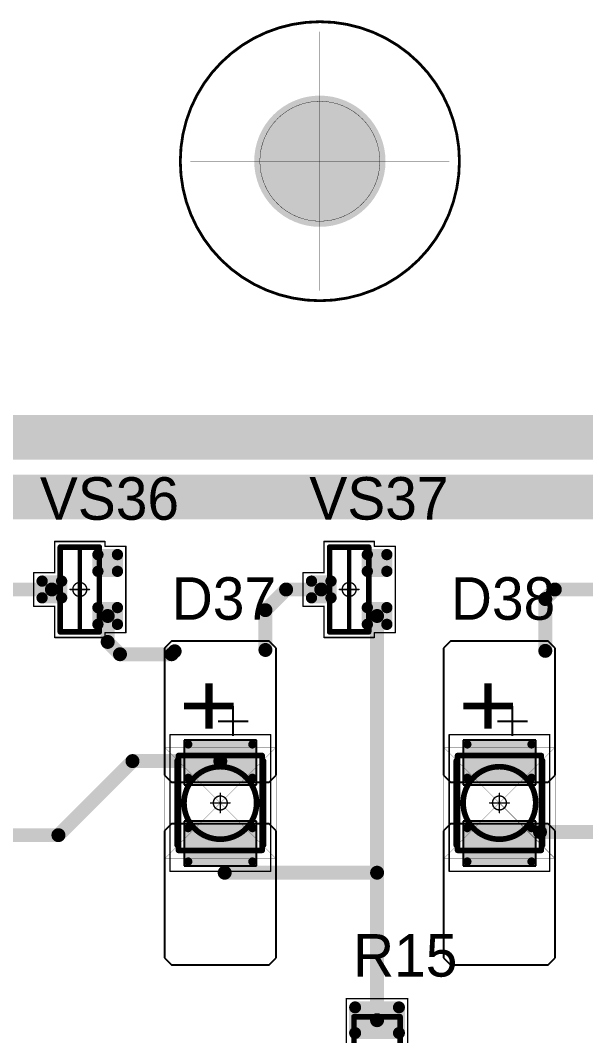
# Model space of a CAD drawing. Header units: millimetres. Extents: x 0 to 1769, y 431 to 1001.
# Drawn here: x 1452.28 to 1472.53, y 584.69 to 621.08 of the extents above; entities that cross this region are included whole.
import ezdxf

# ---------------------------------------------------------------- set-up
doc = ezdxf.new("R2010")
doc.units = ezdxf.units.MM
for name, color, linetype in [('BottomLayer', 5, 'Continuous'), ('BottomSolder', 6, 'Continuous'), ('Mechanical13', 56, 'Continuous'), ('Mechanical15', 56, 'Continuous'), ('Mechanical3', 76, 'Continuous'), ('Mechanical9', 56, 'Continuous'), ('MultiLayer', 9, 'Continuous'), ('TopLayer', 1, 'Continuous'), ('TopOverlay', 2, 'Continuous'), ('TopPaste', 8, 'Continuous'), ('TopSolder', 216, 'Continuous')]:
    doc.layers.add(name, color=color, linetype=linetype)

# ---------------------------------------------------------------- blocks, each defined once
blk = doc.blocks.new('SOT23_102')
at = {"layer": 'Mechanical13', "const_width": 0.2}
for points in [[(-0.7, 1.52), (-0.7, -1.52)], [(0.7, 1.52), (-0.7, 1.52)], [(0.7, 1.52), (0.7, -1.52)], [(0.7, -1.52), (-0.7, -1.52)]]:
    blk.add_lwpolyline(points, dxfattribs=at)
at = {"layer": 'Mechanical13', "const_width": 0.1}
for points in [[(-0.75, 1.52, 1), (-0.65, 1.52, 1)], [(-0.75, 1.52, 1), (-0.65, 1.52, 1)], [(0.65, 1.52, 1), (0.75, 1.52, 1)], [(0.65, 1.52, 1), (0.75, 1.52, 1)], [(-0.75, -1.52, 1), (-0.65, -1.52, 1)], [(-0.75, -1.52, 1), (-0.65, -1.52, 1)], [(0.65, -1.52, 1), (0.75, -1.52, 1)], [(0.65, -1.52, 1), (0.75, -1.52, 1)]]:
    blk.add_lwpolyline(points, format="xyb", close=True, dxfattribs=at)
at = {"layer": 'Mechanical15', "const_width": 0.05}
for points in [[(-0.9, 1.55), (-1.65, 1.55)], [(-1.65, 1.55), (-1.65, -1.55)], [(0.9, 1.72), (-0.9, 1.72)], [(-0.9, 1.72), (-0.9, 1.55)], [(0.9, 1.72), (0.9, 0.6)], [(0, 0.35), (0, -0.35)], [(1.65, 0.6), (0.9, 0.6)], [(1.65, 0.6), (1.65, -0.6)], [(0.35, 0), (-0.35, 0)], [(0.9, -0.6), (0.9, -1.72)], [(1.65, -0.6), (0.9, -0.6)], [(-0.9, -1.55), (-1.65, -1.55)], [(-0.9, -1.55), (-0.9, -1.72)], [(0.9, -1.72), (-0.9, -1.72)]]:
    blk.add_lwpolyline(points, dxfattribs=at)
at = {"layer": 'Mechanical15'}
for points, const_width in [([(-1.662, 1.55, 1), (-1.637, 1.55, 1)], 0.025), ([(-1.662, 1.55, 1), (-1.637, 1.55, 1)], 0.025), ([(-0.913, 1.72, 1), (-0.888, 1.72, 1)], 0.025), ([(-0.913, 1.72, 1), (-0.888, 1.72, 1)], 0.025), ([(-0.913, 1.55, 1), (-0.888, 1.55, 1)], 0.025), ([(-0.913, 1.55, 1), (-0.888, 1.55, 1)], 0.025), ([(0.888, 1.72, 1), (0.913, 1.72, 1)], 0.025), ([(0.888, 1.72, 1), (0.913, 1.72, 1)], 0.025), ([(-0.012, 0.35, 1), (0.012, 0.35, 1)], 0.025), ([(0.888, 0.6, 1), (0.913, 0.6, 1)], 0.025), ([(0.888, 0.6, 1), (0.913, 0.6, 1)], 0.025), ([(1.637, 0.6, 1), (1.662, 0.6, 1)], 0.025), ([(1.637, 0.6, 1), (1.662, 0.6, 1)], 0.025), ([(-0.362, 0, 1), (-0.337, 0, 1)], 0.025), ([(0.25, 0, 1), (-0.25, 0, 1)], 0.05), ([(-0.262, 0, 1), (-0.238, 0, 1)], 0.025), ([(0.238, 0, 1), (0.262, 0, 1)], 0.025), ([(0.337, 0, 1), (0.362, 0, 1)], 0.025), ([(-0.012, -0.35, 1), (0.012, -0.35, 1)], 0.025), ([(0.888, -0.6, 1), (0.913, -0.6, 1)], 0.025), ([(0.888, -0.6, 1), (0.913, -0.6, 1)], 0.025), ([(1.637, -0.6, 1), (1.662, -0.6, 1)], 0.025), ([(1.637, -0.6, 1), (1.662, -0.6, 1)], 0.025), ([(-1.662, -1.55, 1), (-1.637, -1.55, 1)], 0.025), ([(-1.662, -1.55, 1), (-1.637, -1.55, 1)], 0.025), ([(-0.913, -1.55, 1), (-0.888, -1.55, 1)], 0.025), ([(-0.913, -1.55, 1), (-0.888, -1.55, 1)], 0.025), ([(-0.913, -1.72, 1), (-0.888, -1.72, 1)], 0.025), ([(-0.913, -1.72, 1), (-0.888, -1.72, 1)], 0.025), ([(0.888, -1.72, 1), (0.913, -1.72, 1)], 0.025), ([(0.888, -1.72, 1), (0.913, -1.72, 1)], 0.025)]:
    blk.add_lwpolyline(points, format="xyb", close=True, dxfattribs=dict(at, const_width=const_width))
at = {"layer": 'TopLayer', "const_width": 0.1}
for points in [[(-1.4, 1.25, 1), (-1.3, 1.25, 1)], [(-0.7, 1.25, 1), (-0.6, 1.25, 1)], [(-1.4, 0.65, 1), (-1.3, 0.65, 1)], [(-0.7, 0.65, 1), (-0.6, 0.65, 1)], [(0.6, 0.3, 1), (0.7, 0.3, 1)], [(1.3, 0.3, 1), (1.4, 0.3, 1)], [(0.6, -0.3, 1), (0.7, -0.3, 1)], [(1.3, -0.3, 1), (1.4, -0.3, 1)], [(-1.4, -0.65, 1), (-1.3, -0.65, 1)], [(-0.7, -0.65, 1), (-0.6, -0.65, 1)], [(-1.4, -1.25, 1), (-1.3, -1.25, 1)], [(-0.7, -1.25, 1), (-0.6, -1.25, 1)]]:
    blk.add_lwpolyline(points, format="xyb", close=True, dxfattribs=at)
at = {"layer": 'TopLayer'}
for points in [[(-1.45, 1.25), (-1.45, 0.65), (-0.55, 1.25), (-0.55, 0.65)], [(-1.35, 1.35), (-1.35, 0.55), (-0.65, 1.35), (-0.65, 0.55)], [(0.65, 0.4), (0.65, -0.4), (1.35, 0.4), (1.35, -0.4)], [(0.55, 0.3), (0.55, -0.3), (1.45, 0.3), (1.45, -0.3)], [(-1.45, -0.65), (-1.45, -1.25), (-0.55, -0.65), (-0.55, -1.25)], [(-1.35, -0.55), (-1.35, -1.35), (-0.65, -0.55), (-0.65, -1.35)]]:
    blk.add_solid(points, dxfattribs=at)
at = {"layer": 'TopOverlay', "const_width": 0.15}
blk.add_lwpolyline([(0, 1.5), (0, -1.5)], dxfattribs=at)
at = {"layer": 'TopOverlay', "const_width": 0.075}
for points in [[(-0.038, 1.5, 1), (0.038, 1.5, 1)], [(-0.038, -1.5, 1), (0.038, -1.5, 1)]]:
    blk.add_lwpolyline(points, format="xyb", close=True, dxfattribs=at)
at = {"layer": 'TopPaste', "const_width": 0.075}
for points in [[(-1.387, 1.25, 1), (-1.313, 1.25, 1)], [(-0.687, 1.25, 1), (-0.613, 1.25, 1)], [(-1.387, 0.65, 1), (-1.313, 0.65, 1)], [(-0.687, 0.65, 1), (-0.613, 0.65, 1)], [(0.613, 0.3, 1), (0.687, 0.3, 1)], [(1.313, 0.3, 1), (1.387, 0.3, 1)], [(0.613, -0.3, 1), (0.687, -0.3, 1)], [(1.313, -0.3, 1), (1.387, -0.3, 1)], [(-1.387, -0.65, 1), (-1.313, -0.65, 1)], [(-0.687, -0.65, 1), (-0.613, -0.65, 1)], [(-1.387, -1.25, 1), (-1.313, -1.25, 1)], [(-0.687, -1.25, 1), (-0.613, -1.25, 1)]]:
    blk.add_lwpolyline(points, format="xyb", close=True, dxfattribs=at)
at = {"layer": 'TopPaste'}
for points in [[(-1.425, 1.25), (-1.425, 0.65), (-0.575, 1.25), (-0.575, 0.65)], [(-1.35, 1.325), (-1.35, 0.575), (-0.65, 1.325), (-0.65, 0.575)], [(0.65, 0.375), (0.65, -0.375), (1.35, 0.375), (1.35, -0.375)], [(0.575, 0.3), (0.575, -0.3), (1.425, 0.3), (1.425, -0.3)], [(-1.425, -0.65), (-1.425, -1.25), (-0.575, -0.65), (-0.575, -1.25)], [(-1.35, -0.575), (-1.35, -1.325), (-0.65, -0.575), (-0.65, -1.325)]]:
    blk.add_solid(points, dxfattribs=at)
at = {"layer": 'TopSolder', "const_width": 0.202}
for points in [[(-1.451, 1.25, 1), (-1.249, 1.25, 1)], [(-0.751, 1.25, 1), (-0.549, 1.25, 1)], [(-1.451, 0.65, 1), (-1.249, 0.65, 1)], [(-0.751, 0.65, 1), (-0.549, 0.65, 1)], [(0.549, 0.3, 1), (0.751, 0.3, 1)], [(1.249, 0.3, 1), (1.451, 0.3, 1)], [(0.549, -0.3, 1), (0.751, -0.3, 1)], [(1.249, -0.3, 1), (1.451, -0.3, 1)], [(-1.451, -0.65, 1), (-1.249, -0.65, 1)], [(-0.751, -0.65, 1), (-0.549, -0.65, 1)], [(-1.451, -1.25, 1), (-1.249, -1.25, 1)], [(-0.751, -1.25, 1), (-0.549, -1.25, 1)]]:
    blk.add_lwpolyline(points, format="xyb", close=True, dxfattribs=at)
at = {"layer": 'TopSolder'}
for points in [[(-1.552, 1.25), (-1.552, 0.65), (-0.448, 1.25), (-0.448, 0.65)], [(-1.35, 1.452), (-1.35, 0.448), (-0.65, 1.452), (-0.65, 0.448)], [(0.65, 0.502), (0.65, -0.502), (1.35, 0.502), (1.35, -0.502)], [(0.448, 0.3), (0.448, -0.3), (1.552, 0.3), (1.552, -0.3)], [(-1.552, -0.65), (-1.552, -1.25), (-0.448, -0.65), (-0.448, -1.25)], [(-1.35, -0.448), (-1.35, -1.452), (-0.65, -0.448), (-0.65, -1.452)]]:
    blk.add_solid(points, dxfattribs=at)
blk = doc.blocks.new('SOT23_103')
at = {"layer": 'Mechanical13', "const_width": 0.2}
for points in [[(-0.7, 1.52), (-0.7, -1.52)], [(0.7, 1.52), (-0.7, 1.52)], [(0.7, 1.52), (0.7, -1.52)], [(0.7, -1.52), (-0.7, -1.52)]]:
    blk.add_lwpolyline(points, dxfattribs=at)
at = {"layer": 'Mechanical13', "const_width": 0.1}
for points in [[(-0.75, 1.52, 1), (-0.65, 1.52, 1)], [(-0.75, 1.52, 1), (-0.65, 1.52, 1)], [(0.65, 1.52, 1), (0.75, 1.52, 1)], [(0.65, 1.52, 1), (0.75, 1.52, 1)], [(-0.75, -1.52, 1), (-0.65, -1.52, 1)], [(-0.75, -1.52, 1), (-0.65, -1.52, 1)], [(0.65, -1.52, 1), (0.75, -1.52, 1)], [(0.65, -1.52, 1), (0.75, -1.52, 1)]]:
    blk.add_lwpolyline(points, format="xyb", close=True, dxfattribs=at)
at = {"layer": 'Mechanical15', "const_width": 0.05}
for points in [[(-0.9, 1.55), (-1.65, 1.55)], [(-1.65, 1.55), (-1.65, -1.55)], [(0.9, 1.72), (-0.9, 1.72)], [(-0.9, 1.72), (-0.9, 1.55)], [(0.9, 1.72), (0.9, 0.6)], [(0, 0.35), (0, -0.35)], [(1.65, 0.6), (0.9, 0.6)], [(1.65, 0.6), (1.65, -0.6)], [(0.35, 0), (-0.35, 0)], [(0.9, -0.6), (0.9, -1.72)], [(1.65, -0.6), (0.9, -0.6)], [(-0.9, -1.55), (-1.65, -1.55)], [(-0.9, -1.55), (-0.9, -1.72)], [(0.9, -1.72), (-0.9, -1.72)]]:
    blk.add_lwpolyline(points, dxfattribs=at)
at = {"layer": 'Mechanical15'}
for points, const_width in [([(-1.662, 1.55, 1), (-1.637, 1.55, 1)], 0.025), ([(-1.662, 1.55, 1), (-1.637, 1.55, 1)], 0.025), ([(-0.913, 1.72, 1), (-0.888, 1.72, 1)], 0.025), ([(-0.913, 1.72, 1), (-0.888, 1.72, 1)], 0.025), ([(-0.913, 1.55, 1), (-0.888, 1.55, 1)], 0.025), ([(-0.913, 1.55, 1), (-0.888, 1.55, 1)], 0.025), ([(0.888, 1.72, 1), (0.913, 1.72, 1)], 0.025), ([(0.888, 1.72, 1), (0.913, 1.72, 1)], 0.025), ([(-0.012, 0.35, 1), (0.012, 0.35, 1)], 0.025), ([(0.888, 0.6, 1), (0.913, 0.6, 1)], 0.025), ([(0.888, 0.6, 1), (0.913, 0.6, 1)], 0.025), ([(1.637, 0.6, 1), (1.662, 0.6, 1)], 0.025), ([(1.637, 0.6, 1), (1.662, 0.6, 1)], 0.025), ([(-0.362, 0, 1), (-0.337, 0, 1)], 0.025), ([(0.25, 0, 1), (-0.25, 0, 1)], 0.05), ([(-0.262, 0, 1), (-0.238, 0, 1)], 0.025), ([(0.238, 0, 1), (0.262, 0, 1)], 0.025), ([(0.337, 0, 1), (0.362, 0, 1)], 0.025), ([(-0.012, -0.35, 1), (0.012, -0.35, 1)], 0.025), ([(0.888, -0.6, 1), (0.913, -0.6, 1)], 0.025), ([(0.888, -0.6, 1), (0.913, -0.6, 1)], 0.025), ([(1.637, -0.6, 1), (1.662, -0.6, 1)], 0.025), ([(1.637, -0.6, 1), (1.662, -0.6, 1)], 0.025), ([(-1.662, -1.55, 1), (-1.637, -1.55, 1)], 0.025), ([(-1.662, -1.55, 1), (-1.637, -1.55, 1)], 0.025), ([(-0.913, -1.55, 1), (-0.888, -1.55, 1)], 0.025), ([(-0.913, -1.55, 1), (-0.888, -1.55, 1)], 0.025), ([(-0.913, -1.72, 1), (-0.888, -1.72, 1)], 0.025), ([(-0.913, -1.72, 1), (-0.888, -1.72, 1)], 0.025), ([(0.888, -1.72, 1), (0.913, -1.72, 1)], 0.025), ([(0.888, -1.72, 1), (0.913, -1.72, 1)], 0.025)]:
    blk.add_lwpolyline(points, format="xyb", close=True, dxfattribs=dict(at, const_width=const_width))
at = {"layer": 'TopLayer', "const_width": 0.1}
for points in [[(-1.4, 1.25, 1), (-1.3, 1.25, 1)], [(-0.7, 1.25, 1), (-0.6, 1.25, 1)], [(-1.4, 0.65, 1), (-1.3, 0.65, 1)], [(-0.7, 0.65, 1), (-0.6, 0.65, 1)], [(0.6, 0.3, 1), (0.7, 0.3, 1)], [(1.3, 0.3, 1), (1.4, 0.3, 1)], [(0.6, -0.3, 1), (0.7, -0.3, 1)], [(1.3, -0.3, 1), (1.4, -0.3, 1)], [(-1.4, -0.65, 1), (-1.3, -0.65, 1)], [(-0.7, -0.65, 1), (-0.6, -0.65, 1)], [(-1.4, -1.25, 1), (-1.3, -1.25, 1)], [(-0.7, -1.25, 1), (-0.6, -1.25, 1)]]:
    blk.add_lwpolyline(points, format="xyb", close=True, dxfattribs=at)
at = {"layer": 'TopLayer'}
for points in [[(-1.45, 1.25), (-1.45, 0.65), (-0.55, 1.25), (-0.55, 0.65)], [(-1.35, 1.35), (-1.35, 0.55), (-0.65, 1.35), (-0.65, 0.55)], [(0.65, 0.4), (0.65, -0.4), (1.35, 0.4), (1.35, -0.4)], [(0.55, 0.3), (0.55, -0.3), (1.45, 0.3), (1.45, -0.3)], [(-1.45, -0.65), (-1.45, -1.25), (-0.55, -0.65), (-0.55, -1.25)], [(-1.35, -0.55), (-1.35, -1.35), (-0.65, -0.55), (-0.65, -1.35)]]:
    blk.add_solid(points, dxfattribs=at)
at = {"layer": 'TopOverlay', "const_width": 0.15}
blk.add_lwpolyline([(0, 1.5), (0, -1.5)], dxfattribs=at)
at = {"layer": 'TopOverlay', "const_width": 0.075}
for points in [[(-0.038, 1.5, 1), (0.038, 1.5, 1)], [(-0.038, -1.5, 1), (0.038, -1.5, 1)]]:
    blk.add_lwpolyline(points, format="xyb", close=True, dxfattribs=at)
at = {"layer": 'TopPaste', "const_width": 0.075}
for points in [[(-1.387, 1.25, 1), (-1.313, 1.25, 1)], [(-0.687, 1.25, 1), (-0.613, 1.25, 1)], [(-1.387, 0.65, 1), (-1.313, 0.65, 1)], [(-0.687, 0.65, 1), (-0.613, 0.65, 1)], [(0.613, 0.3, 1), (0.687, 0.3, 1)], [(1.313, 0.3, 1), (1.387, 0.3, 1)], [(0.613, -0.3, 1), (0.687, -0.3, 1)], [(1.313, -0.3, 1), (1.387, -0.3, 1)], [(-1.387, -0.65, 1), (-1.313, -0.65, 1)], [(-0.687, -0.65, 1), (-0.613, -0.65, 1)], [(-1.387, -1.25, 1), (-1.313, -1.25, 1)], [(-0.687, -1.25, 1), (-0.613, -1.25, 1)]]:
    blk.add_lwpolyline(points, format="xyb", close=True, dxfattribs=at)
at = {"layer": 'TopPaste'}
for points in [[(-1.425, 1.25), (-1.425, 0.65), (-0.575, 1.25), (-0.575, 0.65)], [(-1.35, 1.325), (-1.35, 0.575), (-0.65, 1.325), (-0.65, 0.575)], [(0.65, 0.375), (0.65, -0.375), (1.35, 0.375), (1.35, -0.375)], [(0.575, 0.3), (0.575, -0.3), (1.425, 0.3), (1.425, -0.3)], [(-1.425, -0.65), (-1.425, -1.25), (-0.575, -0.65), (-0.575, -1.25)], [(-1.35, -0.575), (-1.35, -1.325), (-0.65, -0.575), (-0.65, -1.325)]]:
    blk.add_solid(points, dxfattribs=at)
at = {"layer": 'TopSolder', "const_width": 0.202}
for points in [[(-1.451, 1.25, 1), (-1.249, 1.25, 1)], [(-0.751, 1.25, 1), (-0.549, 1.25, 1)], [(-1.451, 0.65, 1), (-1.249, 0.65, 1)], [(-0.751, 0.65, 1), (-0.549, 0.65, 1)], [(0.549, 0.3, 1), (0.751, 0.3, 1)], [(1.249, 0.3, 1), (1.451, 0.3, 1)], [(0.549, -0.3, 1), (0.751, -0.3, 1)], [(1.249, -0.3, 1), (1.451, -0.3, 1)], [(-1.451, -0.65, 1), (-1.249, -0.65, 1)], [(-0.751, -0.65, 1), (-0.549, -0.65, 1)], [(-1.451, -1.25, 1), (-1.249, -1.25, 1)], [(-0.751, -1.25, 1), (-0.549, -1.25, 1)]]:
    blk.add_lwpolyline(points, format="xyb", close=True, dxfattribs=at)
at = {"layer": 'TopSolder'}
for points in [[(-1.552, 1.25), (-1.552, 0.65), (-0.448, 1.25), (-0.448, 0.65)], [(-1.35, 1.452), (-1.35, 0.448), (-0.65, 1.452), (-0.65, 0.448)], [(0.65, 0.502), (0.65, -0.502), (1.35, 0.502), (1.35, -0.502)], [(0.448, 0.3), (0.448, -0.3), (1.552, 0.3), (1.552, -0.3)], [(-1.552, -0.65), (-1.552, -1.25), (-0.448, -0.65), (-0.448, -1.25)], [(-1.35, -0.448), (-1.35, -1.452), (-0.65, -0.448), (-0.65, -1.452)]]:
    blk.add_solid(points, dxfattribs=at)
blk = doc.blocks.new('RC1206S_174')
at = {"layer": 'Mechanical13', "const_width": 0.2}
for points in [[(-1.625, 0.825), (1.625, 0.825)], [(-1.625, 0.825), (-1.625, -0.825)], [(1.625, 0.825), (1.625, -0.825)], [(-1.625, -0.825), (1.625, -0.825)]]:
    blk.add_lwpolyline(points, dxfattribs=at)
at = {"layer": 'Mechanical13', "const_width": 0.1}
for points in [[(-1.675, 0.825, 1), (-1.575, 0.825, 1)], [(-1.675, 0.825, 1), (-1.575, 0.825, 1)], [(1.575, 0.825, 1), (1.675, 0.825, 1)], [(1.575, 0.825, 1), (1.675, 0.825, 1)], [(-1.675, -0.825, 1), (-1.575, -0.825, 1)], [(-1.675, -0.825, 1), (-1.575, -0.825, 1)], [(1.575, -0.825, 1), (1.675, -0.825, 1)], [(1.575, -0.825, 1), (1.675, -0.825, 1)]]:
    blk.add_lwpolyline(points, format="xyb", close=True, dxfattribs=at)
at = {"layer": 'Mechanical15', "const_width": 0.05}
for points in [[(-2.275, 1.1), (2.275, 1.1)], [(-2.275, 1.1), (-2.275, -1.1)], [(2.275, 1.1), (2.275, -1.1)], [(0, 0.35), (0, -0.35)], [(-0.35, 0), (0.35, 0)], [(-2.275, -1.1), (2.275, -1.1)]]:
    blk.add_lwpolyline(points, dxfattribs=at)
at = {"layer": 'Mechanical15'}
for points, const_width in [([(-2.287, 1.1, 1), (-2.262, 1.1, 1)], 0.025), ([(-2.287, 1.1, 1), (-2.262, 1.1, 1)], 0.025), ([(2.262, 1.1, 1), (2.287, 1.1, 1)], 0.025), ([(2.262, 1.1, 1), (2.287, 1.1, 1)], 0.025), ([(-0.012, 0.35, 1), (0.012, 0.35, 1)], 0.025), ([(-0.362, 0, 1), (-0.337, 0, 1)], 0.025), ([(0.25, 0, 1), (-0.25, 0, 1)], 0.05), ([(-0.262, 0, 1), (-0.238, 0, 1)], 0.025), ([(0.238, 0, 1), (0.262, 0, 1)], 0.025), ([(0.337, 0, 1), (0.362, 0, 1)], 0.025), ([(-0.012, -0.35, 1), (0.012, -0.35, 1)], 0.025), ([(-2.287, -1.1, 1), (-2.262, -1.1, 1)], 0.025), ([(-2.287, -1.1, 1), (-2.262, -1.1, 1)], 0.025), ([(2.262, -1.1, 1), (2.287, -1.1, 1)], 0.025), ([(2.262, -1.1, 1), (2.287, -1.1, 1)], 0.025)]:
    blk.add_lwpolyline(points, format="xyb", close=True, dxfattribs=dict(at, const_width=const_width))
at = {"layer": 'TopLayer', "const_width": 0.115}
for points in [[(-2.018, 0.785, 1), (-1.903, 0.785, 1)], [(-1.098, 0.785, 1), (-0.983, 0.785, 1)], [(0.983, 0.785, 1), (1.098, 0.785, 1)], [(1.903, 0.785, 1), (2.018, 0.785, 1)], [(-2.018, -0.785, 1), (-1.903, -0.785, 1)], [(-1.098, -0.785, 1), (-0.983, -0.785, 1)], [(0.983, -0.785, 1), (1.098, -0.785, 1)], [(1.903, -0.785, 1), (2.018, -0.785, 1)]]:
    blk.add_lwpolyline(points, format="xyb", close=True, dxfattribs=at)
at = {"layer": 'TopLayer'}
for points in [[(-2.075, -0.785), (-0.925, -0.785), (-2.075, 0.785), (-0.925, 0.785)], [(-1.96, -0.9), (-1.04, -0.9), (-1.96, 0.9), (-1.04, 0.9)], [(0.925, -0.785), (2.075, -0.785), (0.925, 0.785), (2.075, 0.785)], [(1.04, -0.9), (1.96, -0.9), (1.04, 0.9), (1.96, 0.9)]]:
    blk.add_solid(points, dxfattribs=at)
at = {"layer": 'TopOverlay', "const_width": 0.25}
for points in [[(-0.5, 0.9), (0.5, 0.9)], [(-0.5, -0.9), (0.5, -0.9)]]:
    blk.add_lwpolyline(points, dxfattribs=at)
at = {"layer": 'TopOverlay', "const_width": 0.125}
for points in [[(-0.562, 0.9, 1), (-0.437, 0.9, 1)], [(0.437, 0.9, 1), (0.562, 0.9, 1)], [(-0.562, -0.9, 1), (-0.437, -0.9, 1)], [(0.437, -0.9, 1), (0.562, -0.9, 1)]]:
    blk.add_lwpolyline(points, format="xyb", close=True, dxfattribs=at)
at = {"layer": 'TopPaste', "const_width": 0.09}
for points in [[(-2.005, 0.785, 1), (-1.915, 0.785, 1)], [(-1.085, 0.785, 1), (-0.995, 0.785, 1)], [(0.995, 0.785, 1), (1.085, 0.785, 1)], [(1.915, 0.785, 1), (2.005, 0.785, 1)], [(-2.005, -0.785, 1), (-1.915, -0.785, 1)], [(-1.085, -0.785, 1), (-0.995, -0.785, 1)], [(0.995, -0.785, 1), (1.085, -0.785, 1)], [(1.915, -0.785, 1), (2.005, -0.785, 1)]]:
    blk.add_lwpolyline(points, format="xyb", close=True, dxfattribs=at)
at = {"layer": 'TopPaste'}
for points in [[(-2.05, -0.785), (-0.95, -0.785), (-2.05, 0.785), (-0.95, 0.785)], [(-1.96, -0.875), (-1.04, -0.875), (-1.96, 0.875), (-1.04, 0.875)], [(0.95, -0.785), (2.05, -0.785), (0.95, 0.785), (2.05, 0.785)], [(1.04, -0.875), (1.96, -0.875), (1.04, 0.875), (1.96, 0.875)]]:
    blk.add_solid(points, dxfattribs=at)
at = {"layer": 'TopSolder', "const_width": 0.215}
for points in [[(-2.068, 0.785, 1), (-1.853, 0.785, 1)], [(-1.148, 0.785, 1), (-0.933, 0.785, 1)], [(0.933, 0.785, 1), (1.148, 0.785, 1)], [(1.853, 0.785, 1), (2.068, 0.785, 1)], [(-2.068, -0.785, 1), (-1.853, -0.785, 1)], [(-1.148, -0.785, 1), (-0.933, -0.785, 1)], [(0.933, -0.785, 1), (1.148, -0.785, 1)], [(1.853, -0.785, 1), (2.068, -0.785, 1)]]:
    blk.add_lwpolyline(points, format="xyb", close=True, dxfattribs=at)
at = {"layer": 'TopSolder'}
for points in [[(-2.175, -0.785), (-0.825, -0.785), (-2.175, 0.785), (-0.825, 0.785)], [(-1.96, -1), (-1.04, -1), (-1.96, 1), (-1.04, 1)], [(0.825, -0.785), (2.175, -0.785), (0.825, 0.785), (2.175, 0.785)], [(1.04, -1), (1.96, -1), (1.04, 1), (1.96, 1)]]:
    blk.add_solid(points, dxfattribs=at)
blk = doc.blocks.new('T66G_289')
at = {"layer": 'Mechanical13'}
for p, q in [((2.936, 0.071), (2.936, -1)), ((2.4, -0.464), (3.471, -0.464))]:
    blk.add_line(p, q, dxfattribs=at)
at = {"layer": 'Mechanical13', "const_width": 0.2}
for points in [[(-1.7, 1.5), (1.7, 1.5)], [(-1.7, 1.5), (-1.7, -1.5)], [(1.7, 1.5), (1.7, -1.5)], [(-1.7, -1.5), (1.7, -1.5)]]:
    blk.add_lwpolyline(points, dxfattribs=at)
at = {"layer": 'Mechanical13'}
for points, const_width in [([(-1.75, 1.5, 1), (-1.65, 1.5, 1)], 0.1), ([(-1.75, 1.5, 1), (-1.65, 1.5, 1)], 0.1), ([(1.65, 1.5, 1), (1.75, 1.5, 1)], 0.1), ([(1.65, 1.5, 1), (1.75, 1.5, 1)], 0.1), ([(1.3, 0, 1), (-1.3, 0, 1)], 0.2), ([(-1.35, 0, 1), (-1.25, 0, 1)], 0.1), ([(1.25, 0, 1), (1.35, 0, 1)], 0.1), ([(-1.75, -1.5, 1), (-1.65, -1.5, 1)], 0.1), ([(-1.75, -1.5, 1), (-1.65, -1.5, 1)], 0.1), ([(1.65, -1.5, 1), (1.75, -1.5, 1)], 0.1), ([(1.65, -1.5, 1), (1.75, -1.5, 1)], 0.1)]:
    blk.add_lwpolyline(points, format="xyb", close=True, dxfattribs=dict(at, const_width=const_width))
at = {"layer": 'Mechanical15', "const_width": 0.05}
for points in [[(-2.45, 1.8), (-2.45, -1.8)], [(-2.45, 1.8), (2.45, 1.8)], [(2.45, 1.8), (2.45, -1.8)], [(0, 0.35), (0, -0.35)], [(-0.35, 0), (0.35, 0)], [(-2.45, -1.8), (2.45, -1.8)]]:
    blk.add_lwpolyline(points, dxfattribs=at)
at = {"layer": 'Mechanical15'}
for points, const_width in [([(-2.462, 1.8, 1), (-2.438, 1.8, 1)], 0.025), ([(-2.462, 1.8, 1), (-2.438, 1.8, 1)], 0.025), ([(2.438, 1.8, 1), (2.462, 1.8, 1)], 0.025), ([(2.438, 1.8, 1), (2.462, 1.8, 1)], 0.025), ([(-0.012, 0.35, 1), (0.012, 0.35, 1)], 0.025), ([(-0.362, 0, 1), (-0.337, 0, 1)], 0.025), ([(0.25, 0, 1), (-0.25, 0, 1)], 0.05), ([(-0.262, 0, 1), (-0.238, 0, 1)], 0.025), ([(0.238, 0, 1), (0.262, 0, 1)], 0.025), ([(0.337, 0, 1), (0.362, 0, 1)], 0.025), ([(-0.012, -0.35, 1), (0.012, -0.35, 1)], 0.025), ([(-2.462, -1.8, 1), (-2.438, -1.8, 1)], 0.025), ([(-2.462, -1.8, 1), (-2.438, -1.8, 1)], 0.025), ([(2.438, -1.8, 1), (2.462, -1.8, 1)], 0.025), ([(2.438, -1.8, 1), (2.462, -1.8, 1)], 0.025)]:
    blk.add_lwpolyline(points, format="xyb", close=True, dxfattribs=dict(at, const_width=const_width))
at = {"layer": 'TopLayer'}
for p, q in [((-5.55, 2), (-5.8, 1.75)), ((-1, 2), (-5.55, 2)), ((-0.75, 1.75), (-1, 2)), ((1, 2), (0.75, 1.75)), ((5.55, 2), (1, 2)), ((5.8, 1.75), (5.55, 2)), ((-5.8, 1.75), (-5.8, -1.75)), ((-0.75, -1.75), (-0.75, 1.75)), ((0.75, 1.75), (0.75, -1.75)), ((5.8, -1.75), (5.8, 1.75)), ((-5.8, -1.75), (-5.55, -2)), ((-1, -2), (-0.75, -1.75)), ((0.75, -1.75), (1, -2)), ((5.55, -2), (5.8, -1.75)), ((-5.55, -2), (-1, -2)), ((1, -2), (5.55, -2))]:
    blk.add_line(p, q, dxfattribs=at)
at = {"layer": 'TopLayer', "const_width": 0.15}
for points in [[(-2.175, 1.15, 1), (-2.025, 1.15, 1)], [(-0.975, 1.15, 1), (-0.825, 1.15, 1)], [(0.825, 1.15, 1), (0.975, 1.15, 1)], [(2.025, 1.15, 1), (2.175, 1.15, 1)], [(-2.175, -1.15, 1), (-2.025, -1.15, 1)], [(-0.975, -1.15, 1), (-0.825, -1.15, 1)], [(0.825, -1.15, 1), (0.975, -1.15, 1)], [(2.025, -1.15, 1), (2.175, -1.15, 1)]]:
    blk.add_lwpolyline(points, format="xyb", close=True, dxfattribs=at)
at = {"layer": 'TopLayer'}
for points in [[(-0.75, 1.15), (-2.25, 1.15), (-0.75, -1.15), (-2.25, -1.15)], [(-0.9, 1.3), (-2.1, 1.3), (-0.9, -1.3), (-2.1, -1.3)], [(2.25, 1.15), (0.75, 1.15), (2.25, -1.15), (0.75, -1.15)], [(2.1, 1.3), (0.9, 1.3), (2.1, -1.3), (0.9, -1.3)]]:
    blk.add_solid(points, dxfattribs=at)
at = {"layer": 'TopOverlay', "const_width": 0.25}
for points in [[(-1.5, 1.525), (1.5, 1.525)], [(-1.5, -1.525), (1.5, -1.525)]]:
    blk.add_lwpolyline(points, dxfattribs=at)
at = {"layer": 'TopOverlay', "const_width": 0.125}
for points in [[(-1.562, 1.525, 1), (-1.438, 1.525, 1)], [(1.438, 1.525, 1), (1.562, 1.525, 1)], [(-1.562, -1.525, 1), (-1.438, -1.525, 1)], [(1.438, -1.525, 1), (1.562, -1.525, 1)]]:
    blk.add_lwpolyline(points, format="xyb", close=True, dxfattribs=at)
at = {"layer": 'TopPaste', "const_width": 0.125}
for points in [[(-2.163, 1.15, 1), (-2.038, 1.15, 1)], [(-0.963, 1.15, 1), (-0.838, 1.15, 1)], [(0.838, 1.15, 1), (0.963, 1.15, 1)], [(2.038, 1.15, 1), (2.163, 1.15, 1)], [(-2.163, -1.15, 1), (-2.038, -1.15, 1)], [(-0.963, -1.15, 1), (-0.838, -1.15, 1)], [(0.838, -1.15, 1), (0.963, -1.15, 1)], [(2.038, -1.15, 1), (2.163, -1.15, 1)]]:
    blk.add_lwpolyline(points, format="xyb", close=True, dxfattribs=at)
at = {"layer": 'TopPaste'}
for points in [[(-0.775, 1.15), (-2.225, 1.15), (-0.775, -1.15), (-2.225, -1.15)], [(-0.9, 1.275), (-2.1, 1.275), (-0.9, -1.275), (-2.1, -1.275)], [(2.225, 1.15), (0.775, 1.15), (2.225, -1.15), (0.775, -1.15)], [(2.1, 1.275), (0.9, 1.275), (2.1, -1.275), (0.9, -1.275)]]:
    blk.add_solid(points, dxfattribs=at)
at = {"layer": 'TopSolder'}
for p, q in [((-2.25, 1.3), (-2.25, -1.3)), ((-0.65, 1.3), (-2.25, 1.3)), ((-0.65, -1.3), (-0.65, 1.3)), ((0.65, 1.3), (0.65, -1.3)), ((2.25, 1.3), (0.65, 1.3)), ((2.25, -1.3), (2.25, 1.3)), ((-2.25, -1.3), (-0.65, -1.3)), ((0.65, -1.3), (2.25, -1.3))]:
    blk.add_line(p, q, dxfattribs=at)
at = {"layer": 'TopOverlay'}
blk.add_text('+', height=2.5, dxfattribs=at).set_placement((2.5, -0.8))
blk = doc.blocks.new('T66G_290')
at = {"layer": 'Mechanical13'}
for p, q in [((2.936, 0.071), (2.936, -1)), ((2.4, -0.464), (3.471, -0.464))]:
    blk.add_line(p, q, dxfattribs=at)
at = {"layer": 'Mechanical13', "const_width": 0.2}
for points in [[(-1.7, 1.5), (1.7, 1.5)], [(-1.7, 1.5), (-1.7, -1.5)], [(1.7, 1.5), (1.7, -1.5)], [(-1.7, -1.5), (1.7, -1.5)]]:
    blk.add_lwpolyline(points, dxfattribs=at)
at = {"layer": 'Mechanical13'}
for points, const_width in [([(-1.75, 1.5, 1), (-1.65, 1.5, 1)], 0.1), ([(-1.75, 1.5, 1), (-1.65, 1.5, 1)], 0.1), ([(1.65, 1.5, 1), (1.75, 1.5, 1)], 0.1), ([(1.65, 1.5, 1), (1.75, 1.5, 1)], 0.1), ([(1.3, 0, 1), (-1.3, 0, 1)], 0.2), ([(-1.35, 0, 1), (-1.25, 0, 1)], 0.1), ([(1.25, 0, 1), (1.35, 0, 1)], 0.1), ([(-1.75, -1.5, 1), (-1.65, -1.5, 1)], 0.1), ([(-1.75, -1.5, 1), (-1.65, -1.5, 1)], 0.1), ([(1.65, -1.5, 1), (1.75, -1.5, 1)], 0.1), ([(1.65, -1.5, 1), (1.75, -1.5, 1)], 0.1)]:
    blk.add_lwpolyline(points, format="xyb", close=True, dxfattribs=dict(at, const_width=const_width))
at = {"layer": 'Mechanical15', "const_width": 0.05}
for points in [[(-2.45, 1.8), (-2.45, -1.8)], [(-2.45, 1.8), (2.45, 1.8)], [(2.45, 1.8), (2.45, -1.8)], [(0, 0.35), (0, -0.35)], [(-0.35, 0), (0.35, 0)], [(-2.45, -1.8), (2.45, -1.8)]]:
    blk.add_lwpolyline(points, dxfattribs=at)
at = {"layer": 'Mechanical15'}
for points, const_width in [([(-2.462, 1.8, 1), (-2.438, 1.8, 1)], 0.025), ([(-2.462, 1.8, 1), (-2.438, 1.8, 1)], 0.025), ([(2.438, 1.8, 1), (2.462, 1.8, 1)], 0.025), ([(2.438, 1.8, 1), (2.462, 1.8, 1)], 0.025), ([(-0.012, 0.35, 1), (0.012, 0.35, 1)], 0.025), ([(-0.362, 0, 1), (-0.337, 0, 1)], 0.025), ([(0.25, 0, 1), (-0.25, 0, 1)], 0.05), ([(-0.262, 0, 1), (-0.238, 0, 1)], 0.025), ([(0.238, 0, 1), (0.262, 0, 1)], 0.025), ([(0.337, 0, 1), (0.362, 0, 1)], 0.025), ([(-0.012, -0.35, 1), (0.012, -0.35, 1)], 0.025), ([(-2.462, -1.8, 1), (-2.438, -1.8, 1)], 0.025), ([(-2.462, -1.8, 1), (-2.438, -1.8, 1)], 0.025), ([(2.438, -1.8, 1), (2.462, -1.8, 1)], 0.025), ([(2.438, -1.8, 1), (2.462, -1.8, 1)], 0.025)]:
    blk.add_lwpolyline(points, format="xyb", close=True, dxfattribs=dict(at, const_width=const_width))
at = {"layer": 'TopLayer'}
for p, q in [((-5.55, 2), (-5.8, 1.75)), ((-1, 2), (-5.55, 2)), ((-0.75, 1.75), (-1, 2)), ((1, 2), (0.75, 1.75)), ((5.55, 2), (1, 2)), ((5.8, 1.75), (5.55, 2)), ((-5.8, 1.75), (-5.8, -1.75)), ((-0.75, -1.75), (-0.75, 1.75)), ((0.75, 1.75), (0.75, -1.75)), ((5.8, -1.75), (5.8, 1.75)), ((-5.8, -1.75), (-5.55, -2)), ((-1, -2), (-0.75, -1.75)), ((0.75, -1.75), (1, -2)), ((5.55, -2), (5.8, -1.75)), ((-5.55, -2), (-1, -2)), ((1, -2), (5.55, -2))]:
    blk.add_line(p, q, dxfattribs=at)
at = {"layer": 'TopLayer', "const_width": 0.15}
for points in [[(-2.175, 1.15, 1), (-2.025, 1.15, 1)], [(-0.975, 1.15, 1), (-0.825, 1.15, 1)], [(0.825, 1.15, 1), (0.975, 1.15, 1)], [(2.025, 1.15, 1), (2.175, 1.15, 1)], [(-2.175, -1.15, 1), (-2.025, -1.15, 1)], [(-0.975, -1.15, 1), (-0.825, -1.15, 1)], [(0.825, -1.15, 1), (0.975, -1.15, 1)], [(2.025, -1.15, 1), (2.175, -1.15, 1)]]:
    blk.add_lwpolyline(points, format="xyb", close=True, dxfattribs=at)
at = {"layer": 'TopLayer'}
for points in [[(-0.75, 1.15), (-2.25, 1.15), (-0.75, -1.15), (-2.25, -1.15)], [(-0.9, 1.3), (-2.1, 1.3), (-0.9, -1.3), (-2.1, -1.3)], [(2.25, 1.15), (0.75, 1.15), (2.25, -1.15), (0.75, -1.15)], [(2.1, 1.3), (0.9, 1.3), (2.1, -1.3), (0.9, -1.3)]]:
    blk.add_solid(points, dxfattribs=at)
at = {"layer": 'TopOverlay', "const_width": 0.25}
for points in [[(-1.5, 1.525), (1.5, 1.525)], [(-1.5, -1.525), (1.5, -1.525)]]:
    blk.add_lwpolyline(points, dxfattribs=at)
at = {"layer": 'TopOverlay', "const_width": 0.125}
for points in [[(-1.562, 1.525, 1), (-1.438, 1.525, 1)], [(1.438, 1.525, 1), (1.562, 1.525, 1)], [(-1.562, -1.525, 1), (-1.438, -1.525, 1)], [(1.438, -1.525, 1), (1.562, -1.525, 1)]]:
    blk.add_lwpolyline(points, format="xyb", close=True, dxfattribs=at)
at = {"layer": 'TopPaste', "const_width": 0.125}
for points in [[(-2.163, 1.15, 1), (-2.038, 1.15, 1)], [(-0.963, 1.15, 1), (-0.838, 1.15, 1)], [(0.838, 1.15, 1), (0.963, 1.15, 1)], [(2.038, 1.15, 1), (2.163, 1.15, 1)], [(-2.163, -1.15, 1), (-2.038, -1.15, 1)], [(-0.963, -1.15, 1), (-0.838, -1.15, 1)], [(0.838, -1.15, 1), (0.963, -1.15, 1)], [(2.038, -1.15, 1), (2.163, -1.15, 1)]]:
    blk.add_lwpolyline(points, format="xyb", close=True, dxfattribs=at)
at = {"layer": 'TopPaste'}
for points in [[(-0.775, 1.15), (-2.225, 1.15), (-0.775, -1.15), (-2.225, -1.15)], [(-0.9, 1.275), (-2.1, 1.275), (-0.9, -1.275), (-2.1, -1.275)], [(2.225, 1.15), (0.775, 1.15), (2.225, -1.15), (0.775, -1.15)], [(2.1, 1.275), (0.9, 1.275), (2.1, -1.275), (0.9, -1.275)]]:
    blk.add_solid(points, dxfattribs=at)
at = {"layer": 'TopSolder'}
for p, q in [((-2.25, 1.3), (-2.25, -1.3)), ((-0.65, 1.3), (-2.25, 1.3)), ((-0.65, -1.3), (-0.65, 1.3)), ((0.65, 1.3), (0.65, -1.3)), ((2.25, 1.3), (0.65, 1.3)), ((2.25, -1.3), (2.25, 1.3)), ((-2.25, -1.3), (-0.65, -1.3)), ((0.65, -1.3), (2.25, -1.3))]:
    blk.add_line(p, q, dxfattribs=at)
at = {"layer": 'TopOverlay'}
blk.add_text('+', height=2.5, dxfattribs=at).set_placement((2.5, -0.8))
blk = doc.blocks.new('DRILL4_3_335')
at = {"layer": 'BottomLayer', "const_width": 2.25}
blk.add_lwpolyline([(-1.125, 0, 1), (1.125, 0, 1)], format="xyb", close=True, dxfattribs=at)
at = {"layer": 'BottomSolder', "const_width": 2.352}
blk.add_lwpolyline([(-1.176, 0, 1), (1.176, 0, 1)], format="xyb", close=True, dxfattribs=at)
at = {"layer": 'MultiLayer', "const_width": 2.25}
blk.add_lwpolyline([(-1.125, 0, 1), (1.125, 0, 1)], format="xyb", close=True, dxfattribs=at)
at = {"layer": 'TopLayer', "const_width": 2.25}
blk.add_lwpolyline([(-1.125, 0, 1), (1.125, 0, 1)], format="xyb", close=True, dxfattribs=at)
at = {"layer": 'TopOverlay'}
for points, const_width in [([(5, 0, 1), (-5, 0, 1)], 0.1), ([(-5.025, 0, 1), (-4.975, 0, 1)], 0.05), ([(4.975, 0, 1), (5.025, 0, 1)], 0.05)]:
    blk.add_lwpolyline(points, format="xyb", close=True, dxfattribs=dict(at, const_width=const_width))
at = {"layer": 'TopSolder', "const_width": 2.352}
blk.add_lwpolyline([(-1.176, 0, 1), (1.176, 0, 1)], format="xyb", close=True, dxfattribs=at)

msp = doc.modelspace()

# ---------------------------------------------------------------- linework, layer by layer
at = {"layer": 'Mechanical3', "const_width": 0.01}
msp.add_lwpolyline([(1282.981, 621.029), (1767.981, 621.029)], dxfattribs=at)
at = {"layer": 'Mechanical9'}
for points, const_width in [([(1463.007, 611.392), (1463.007, 620.664)], 0.0127), ([(1458.371, 616.028), (1467.644, 616.028)], 0.0127), ([(1457.44, 591.028), (1457.44, 595.028)], 0.0127), ([(1457.44, 595.028), (1461.44, 595.028)], 0.0127), ([(1457.44, 595.028), (1461.44, 591.028)], 0.01), ([(1457.44, 591.028), (1461.44, 595.028)], 0.01), ([(1461.44, 591.028), (1461.44, 595.028)], 0.0127), ([(1467.44, 591.028), (1467.44, 595.028)], 0.0127), ([(1467.44, 595.028), (1471.44, 595.028)], 0.0127), ([(1467.44, 595.028), (1471.44, 591.028)], 0.01), ([(1467.44, 591.028), (1471.44, 595.028)], 0.01), ([(1471.44, 591.028), (1471.44, 595.028)], 0.0127), ([(1457.44, 591.028), (1461.44, 591.028)], 0.0127), ([(1467.44, 591.028), (1471.44, 591.028)], 0.0127)]:
    msp.add_lwpolyline(points, dxfattribs=dict(at, const_width=const_width))
for points, const_width in [([(1463.004, 620.664, 1), (1463.011, 620.664, 1)], 0.00635), ([(1463.011, 620.664, 1), (1463.004, 620.664, 1)], 0.00635), ([(1463.011, 620.664, 1), (1463.004, 620.664, 1)], 0.00635), ([(1463.003, 620.664, 1), (1463.006, 620.664, 1)], 0.00317), ([(1463.003, 620.664, 1), (1463.006, 620.664, 1)], 0.00317), ([(1463.009, 620.664, 1), (1463.012, 620.664, 1)], 0.00317), ([(1463.009, 620.664, 1), (1463.012, 620.664, 1)], 0.00317), ([(1465.157, 616.028, 1), (1460.857, 616.028, 1)], 0.0127), ([(1458.368, 616.028, 1), (1458.374, 616.028, 1)], 0.00635), ([(1460.854, 616.028, 1), (1460.861, 616.028, 1)], 0.00635), ([(1465.154, 616.028, 1), (1465.161, 616.028, 1)], 0.00635), ([(1467.641, 616.028, 1), (1467.647, 616.028, 1)], 0.00635), ([(1463.004, 611.392, 1), (1463.011, 611.392, 1)], 0.00635), ([(1457.437, 595.028, 1), (1457.443, 595.028, 1)], 0.00635), ([(1457.437, 595.028, 1), (1457.443, 595.028, 1)], 0.00635), ([(1457.438, 595.028, 1), (1457.443, 595.028, 1)], 0.005), ([(1461.437, 595.028, 1), (1461.443, 595.028, 1)], 0.00635), ([(1461.437, 595.028, 1), (1461.443, 595.028, 1)], 0.00635), ([(1461.438, 595.028, 1), (1461.443, 595.028, 1)], 0.005), ([(1467.437, 595.028, 1), (1467.443, 595.028, 1)], 0.00635), ([(1467.437, 595.028, 1), (1467.443, 595.028, 1)], 0.00635), ([(1467.438, 595.028, 1), (1467.443, 595.028, 1)], 0.005), ([(1471.437, 595.028, 1), (1471.443, 595.028, 1)], 0.00635), ([(1471.437, 595.028, 1), (1471.443, 595.028, 1)], 0.00635), ([(1471.438, 595.028, 1), (1471.443, 595.028, 1)], 0.005), ([(1457.437, 591.028, 1), (1457.443, 591.028, 1)], 0.00635), ([(1457.437, 591.028, 1), (1457.443, 591.028, 1)], 0.00635), ([(1457.438, 591.028, 1), (1457.443, 591.028, 1)], 0.005), ([(1461.437, 591.028, 1), (1461.443, 591.028, 1)], 0.00635), ([(1461.437, 591.028, 1), (1461.443, 591.028, 1)], 0.00635), ([(1461.438, 591.028, 1), (1461.443, 591.028, 1)], 0.005), ([(1467.437, 591.028, 1), (1467.443, 591.028, 1)], 0.00635), ([(1467.437, 591.028, 1), (1467.443, 591.028, 1)], 0.00635), ([(1467.438, 591.028, 1), (1467.443, 591.028, 1)], 0.005), ([(1471.437, 591.028, 1), (1471.443, 591.028, 1)], 0.00635), ([(1471.437, 591.028, 1), (1471.443, 591.028, 1)], 0.00635), ([(1471.438, 591.028, 1), (1471.443, 591.028, 1)], 0.005)]:
    msp.add_lwpolyline(points, format="xyb", close=True, dxfattribs=dict(at, const_width=const_width))
at = {"layer": 'TopLayer'}
for points, const_width in [([(1340.096, 606.132), (1559.017, 606.132)], 1.6), ([(1443.629, 603.995), (1473.844, 603.995)], 1.6), ([(1451.57, 600.679), (1453.406, 600.679)], 0.5), ([(1461.057, 599.938), (1461.797, 600.679)], 0.5), ([(1461.797, 600.679), (1463.057, 600.679)], 0.5), ([(1471.083, 600.337), (1471.425, 600.679)], 0.5), ([(1471.425, 600.679), (1473.645, 600.679)], 0.5), ([(1471.083, 598.479), (1471.083, 600.337)], 0.5), ([(1461.057, 598.511), (1461.057, 599.938)], 0.5), ([(1455.406, 598.799), (1455.406, 599.729)], 0.5), ([(1465.057, 590.528), (1465.057, 599.729)], 0.5), ([(1455.406, 598.799), (1455.846, 598.358)], 0.5), ([(1457.698, 598.358), (1457.805, 598.466)], 0.5), ([(1455.846, 598.358), (1457.698, 598.358)], 0.5), ([(1453.64, 591.874), (1456.294, 594.528)], 0.5), ([(1456.294, 594.528), (1459.44, 594.528)], 0.5), ([(1450.911, 591.874), (1453.64, 591.874)], 0.5), ([(1470.894, 591.986), (1474.679, 591.986)], 0.5), ([(1459.597, 590.528), (1465.057, 590.528)], 0.5), ([(1465.057, 585.244), (1465.057, 590.528)], 0.5), ([(1465.055, 585.242), (1465.057, 585.244)], 0.5)]:
    msp.add_lwpolyline(points, dxfattribs=dict(at, const_width=const_width))
at = {"layer": 'TopLayer', "const_width": 0.25}
for points in [[(1453.281, 600.679, 1), (1453.531, 600.679, 1)], [(1461.672, 600.679, 1), (1461.922, 600.679, 1)], [(1461.672, 600.679, 1), (1461.922, 600.679, 1)], [(1462.932, 600.679, 1), (1463.182, 600.679, 1)], [(1471.3, 600.679, 1), (1471.55, 600.679, 1)], [(1471.3, 600.679, 1), (1471.55, 600.679, 1)], [(1470.958, 600.337, 1), (1471.208, 600.337, 1)], [(1470.958, 600.337, 1), (1471.208, 600.337, 1)], [(1460.932, 599.938, 1), (1461.182, 599.938, 1)], [(1460.932, 599.938, 1), (1461.182, 599.938, 1)], [(1455.281, 599.729, 1), (1455.531, 599.729, 1)], [(1464.932, 599.729, 1), (1465.182, 599.729, 1)], [(1455.281, 598.799, 1), (1455.531, 598.799, 1)], [(1455.281, 598.799, 1), (1455.531, 598.799, 1)], [(1457.68, 598.466, 1), (1457.93, 598.466, 1)], [(1460.932, 598.511, 1), (1461.182, 598.511, 1)], [(1470.958, 598.479, 1), (1471.208, 598.479, 1)], [(1455.721, 598.358, 1), (1455.971, 598.358, 1)], [(1455.721, 598.358, 1), (1455.971, 598.358, 1)], [(1457.573, 598.358, 1), (1457.823, 598.358, 1)], [(1457.573, 598.358, 1), (1457.823, 598.358, 1)], [(1456.169, 594.528, 1), (1456.419, 594.528, 1)], [(1456.169, 594.528, 1), (1456.419, 594.528, 1)], [(1459.315, 594.528, 1), (1459.565, 594.528, 1)], [(1453.515, 591.874, 1), (1453.765, 591.874, 1)], [(1453.515, 591.874, 1), (1453.765, 591.874, 1)], [(1470.769, 591.986, 1), (1471.019, 591.986, 1)], [(1459.472, 590.528, 1), (1459.722, 590.528, 1)], [(1464.932, 590.528, 1), (1465.182, 590.528, 1)], [(1464.932, 590.528, 1), (1465.182, 590.528, 1)], [(1464.932, 590.528, 1), (1465.182, 590.528, 1)], [(1464.93, 585.242, 1), (1465.18, 585.242, 1)], [(1464.932, 585.244, 1), (1465.182, 585.244, 1)], [(1464.932, 585.244, 1), (1465.182, 585.244, 1)]]:
    msp.add_lwpolyline(points, format="xyb", close=True, dxfattribs=at)

# ---------------------------------------------------------------- block references
msp.add_blockref('DRILL4_3_335', (1463.007, 616.028))
for name, p, rotation in [('SOT23_103', (1454.406, 600.679), 180), ('SOT23_102', (1464.057, 600.679), 180), ('T66G_290', (1459.44, 593.028), 90), ('T66G_289', (1469.44, 593.028), 90), ('RC1206S_174', (1465.055, 583.742), 90)]:
    msp.add_blockref(name, p, dxfattribs=dict(rotation=rotation))

# ---------------------------------------------------------------- texts
at = {"layer": 'TopOverlay'}
for s, p in [('VS36', (1452.977, 603.177)), ('VS37', (1462.63, 603.183)), ('D37', (1457.7, 599.594)), ('D38', (1467.7, 599.594)), ('R15', (1464.195, 586.804))]:
    msp.add_text(s, height=1.524, dxfattribs=at).set_placement(p)

doc.saveas('drawing.dxf')
